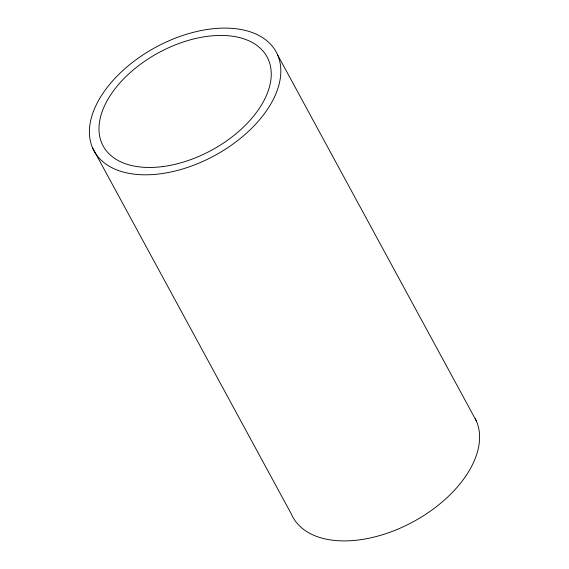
<?xml version="1.0" encoding="UTF-8"?>
<svg xmlns="http://www.w3.org/2000/svg" width="569" height="569" viewBox="0 0 569 569"><rect width="100%" height="100%" fill="white"/><g stroke="black" fill="none" stroke-linecap="round" stroke-linejoin="round"><path stroke-width="0.85" d="M277.615 54.901A103.643 61.651 -28.5 0 1 160.181 173.83A103.643 61.651 -28.5 0 1 117.555 75.634A103.643 61.651 -28.5 0 1 277.615 54.901L476.381 420.996M92.619 148.004L291.385 514.099A103.643 61.651 -28.5 0 0 410.391 523.274A103.643 61.651 -28.5 0 0 475.293 418.706M162.67 166.589A93.28 55.485 -28.5 0 0 268.362 59.56A93.28 55.485 -28.5 0 0 124.312 78.216A93.28 55.485 -28.5 0 0 162.67 166.589"/></g></svg>
